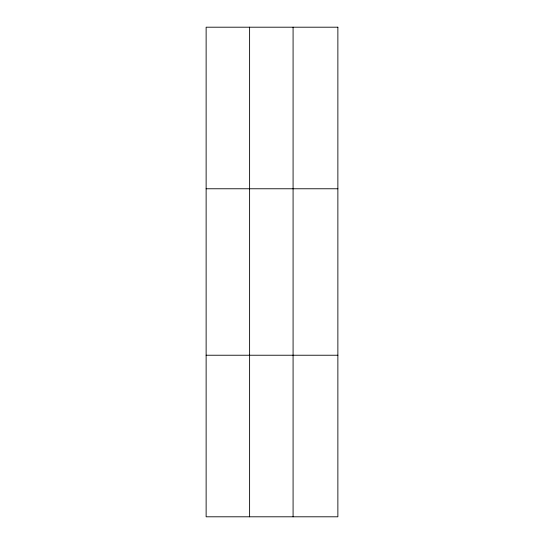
<?xml version="1.0" encoding="UTF-8"?>
<svg xmlns="http://www.w3.org/2000/svg" width="544" height="544" viewBox="0 0 544 544"><rect width="100%" height="100%" fill="white"/><g stroke="black" fill="none" stroke-linecap="round" stroke-linejoin="round"><path stroke-width="0.82" d="M249.608 516.8L249.608 27.2M293.08 516.8L293.08 27.2M206.128 188.768L337.872 188.768M206.128 355.232L337.872 355.232M337.872 27.2L337.872 516.8L206.128 516.8L206.128 27.2L337.872 27.2"/></g></svg>
